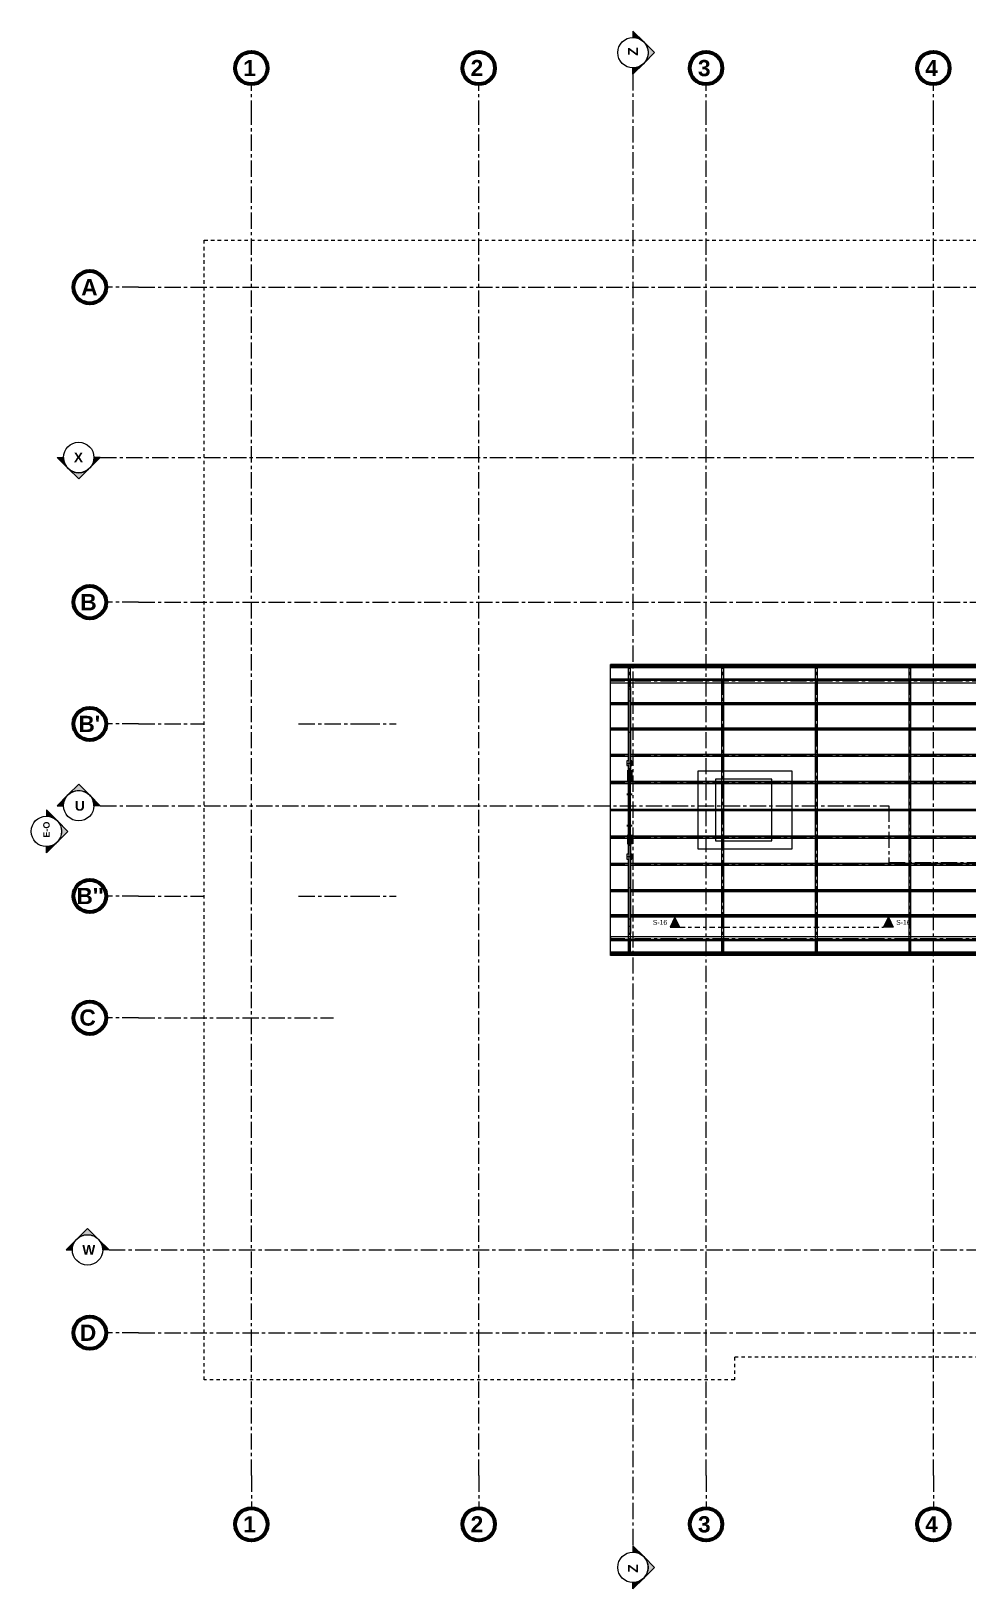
# Model space of a CAD drawing. Header units: inches. Extents: x -19 to 5698, y -728 to 92.
# Drawn here: x 556.3 to 585.14, y -0.44 to 47.54 of the extents above; entities that cross this region are included whole.
import ezdxf

# ---------------------------------------------------------------- set-up
doc = ezdxf.new("R2010")
doc.units = ezdxf.units.IN
doc.header["$MEASUREMENT"] = 0
doc.set_wipeout_variables(frame=1)
for name, pattern in [('Línea Oculta', [0.195611, 0.141111, -0.0545]), ('Oculto', [0.15875, 0.105833, -0.052917]), ('Punto & Raya', [0.65, 0.5, -0.075, 0, -0.075]), ('Punto & Rayas', [0.335139, 0.15875, -0.088194, 0, -0.088194]), ('Wipeout_Contour', [1, 0, -1])]:
    doc.linetypes.add(name, pattern=pattern)
for name, color, linetype in [('02 _ ARQ _ ALB _ Ejes Generales', 251, 'Continuous'), ('08 _ STR _ EXT _ 07 Losa Aligerada', 7, 'Continuous'), ('Acabado - Muros', 7, 'Continuous'), ('Dibujo 2D - General', 7, 'Continuous'), ('Interior - Mobiliario', 7, 'Continuous'), ('Marcador - Alzados', 7, 'Continuous'), ('Marcador - Secciones', 7, 'Continuous')]:
    doc.layers.add(name, color=color, linetype=linetype)
doc.styles.add('Estilo_Generado_1', font='swisseb.ttf')
doc.styles.add('Estilo_Generado_3', font='arial.ttf')

msp = doc.modelspace()

# ---------------------------------------------------------------- hatches: boundary and pattern name
at = {"layer": 'Marcador - Alzados', "linetype": 'Continuous', "lineweight": 13}
for points in [[(556.7683, 23.553), (556.7683, 23.359, -0.1989124), (557.0996, 23.2218)], [(557.0996, 23.2218, -0.4142136), (557.0996, 22.5593), (557.4308, 22.8905)], [(556.7683, 22.228), (557.0996, 22.5593, -0.1989124), (556.7683, 22.4221)]]:
    msp.add_hatch(color=7, dxfattribs=at).paths.add_polyline_path(points)
at = {"layer": 'Marcador - Secciones', "linetype": 'Continuous', "lineweight": 13}
for points in [[(574.8304, 47.5361), (574.8304, 47.342, -0.1989124), (575.1617, 47.2048)], [(575.1617, 47.2048, -0.4142136), (575.1617, 46.5423), (575.4929, 46.8736)], [(574.8304, 46.2111), (575.1617, 46.5423, -0.1989124), (574.8304, 46.4051)], [(557.1021, 34.4067), (557.4333, 34.0755, -0.1989124), (557.2961, 34.4067)], [(557.4333, 34.0755), (557.7646, 33.7442), (558.0958, 34.0755, -0.4142136)], [(558.4271, 34.4067), (558.233, 34.4067, -0.1989124), (558.0958, 34.0755)], [(557.1021, 23.6815), (557.2961, 23.6815, -0.1989124), (557.4333, 24.0128)], [(557.4333, 24.0128, -0.4142136), (558.0958, 24.0128), (557.7646, 24.344)], [(558.4271, 23.6815), (558.0958, 24.0128, -0.1989124), (558.233, 23.6815)], [(557.7051, 10.3331, -0.4142136), (558.3676, 10.3331), (558.0363, 10.6643)], [(557.3738, 10.0018), (557.5679, 10.0018, -0.1989124), (557.7051, 10.3331)], [(558.6988, 10.0018), (558.3676, 10.3331, -0.1989124), (558.5048, 10.0018)], [(574.8304, 0.8878), (574.8304, 0.6938, -0.1989124), (575.1617, 0.5566)], [(575.1617, -0.1059), (575.4929, 0.2253), (575.1617, 0.5566, -0.4142136)], [(574.8304, -0.4372), (575.1617, -0.1059, -0.1989124), (574.8304, -0.2431)]]:
    msp.add_hatch(color=7, dxfattribs=at).paths.add_polyline_path(points)
at = {"layer": 'Marcador - Secciones', "linetype": 'Continuous', "lineweight": 20}
for points in [[(575.974, 19.9456), (576.274, 19.9456), (576.124, 20.2456)], [(582.8437, 19.9456), (582.6937, 20.2456), (582.5437, 19.9456)]]:
    msp.add_hatch(color=152, dxfattribs=at).paths.add_polyline_path(points)

# ---------------------------------------------------------------- linework, layer by layer
at = {"layer": '02 _ ARQ _ ALB _ Ejes Generales', "color": 251, "linetype": 'Punto & Raya', "lineweight": 13, "true_color": 0x636466}
for p, q in [((563.0804, 44.9), (563.0804, 45.9)), ((570.0804, 44.9), (570.0804, 45.9)), ((577.0804, 44.9), (577.0804, 45.9)), ((584.0804, 44.9), (584.0804, 45.9)), ((563.0804, 3.05), (563.0804, 44.9)), ((570.0804, 3.05), (570.0804, 44.9)), ((577.0804, 3.05), (577.0804, 44.9)), ((584.0804, 3.05), (584.0804, 44.9)), ((584.0804, 44.9), (584.0804, 44.9)), ((559.6059, 39.65), (558.6059, 39.65)), ((559.6059, 39.65), (608.3304, 39.65)), ((559.6059, 29.95), (558.6059, 29.95)), ((559.6059, 29.95), (608.3304, 29.95)), ((559.6059, 26.2), (558.6059, 26.2)), ((559.6059, 26.2), (561.6059, 26.2)), ((564.5353, 26.2), (566.5353, 26.2)), ((566.5353, 26.2), (567.5353, 26.2)), ((559.6059, 20.9), (558.6059, 20.9)), ((559.6059, 20.9), (561.6059, 20.9)), ((564.5353, 20.9), (566.5353, 20.9)), ((566.5353, 20.9), (567.5353, 20.9)), ((559.6059, 17.15), (558.6059, 17.15)), ((559.6059, 17.15), (565.6059, 17.15)), ((559.6059, 7.45), (558.6059, 7.45)), ((559.6059, 7.45), (608.3304, 7.45)), ((563.0804, 3.05), (563.0804, 2.05)), ((570.0804, 3.05), (570.0804, 2.05)), ((577.0804, 3.05), (577.0804, 2.05)), ((584.0804, 3.05), (584.0804, 3.05)), ((584.0804, 3.05), (584.0804, 2.05))]:
    msp.add_line(p, q, dxfattribs=at)
at = {"layer": '02 _ ARQ _ ALB _ Ejes Generales', "color": 7, "linetype": 'Continuous', "lineweight": 60}
for centre in [(563.0804, 46.4), (570.0804, 46.4), (577.0804, 46.4), (584.0804, 46.4), (558.1059, 39.65), (558.1059, 29.95), (558.1059, 26.2), (558.1059, 20.9), (558.1059, 17.15), (558.1059, 7.45), (563.0804, 1.55), (570.0804, 1.55), (577.0804, 1.55), (584.0804, 1.55)]:
    msp.add_circle(centre, 0.5, dxfattribs=at)
at = {"layer": '08 _ STR _ EXT _ 07 Losa Aligerada', "color": 7, "linetype": 'Continuous', "lineweight": 18, "flags": 128}
msp.add_lwpolyline([(576.8304, 24.75), (576.8304, 22.35), (579.7304, 22.35), (579.7304, 24.75)], close=True, dxfattribs=at)
at = {"layer": 'Dibujo 2D - General', "color": 7, "linetype": 'Oculto', "lineweight": 13}
msp.add_lwpolyline([(605.3304, 18.1001), (606.6804, 18.1001), (606.6804, 6.7), (577.9591, 6.7), (577.9591, 6), (561.6305, 6), (561.6305, 41.1), (586.8102, 41.1), (586.8102, 40.4), (606.6804, 40.4), (606.6804, 29.7), (605.3305, 29.7)], close=True, dxfattribs=at)
at = {"layer": 'Interior - Mobiliario', "color": 175, "linetype": 'Continuous', "lineweight": 13}
for p, q in [((597.8304, 28.0309), (574.1404, 28.0309)), ((597.8304, 19.0689), (574.1404, 19.0689))]:
    msp.add_line(p, q, dxfattribs=at)
at = {"layer": 'Interior - Mobiliario', "color": 175, "linetype": 'Línea Oculta', "lineweight": 13}
for p, q in [((597.8304, 28.0247), (574.1404, 28.0247)), ((597.8304, 19.0751), (574.1404, 19.0751))]:
    msp.add_line(p, q, dxfattribs=at)
at = {"layer": 'Interior - Mobiliario', "color": 255, "linetype": 'Continuous', "lineweight": 0}
for p, q in [((574.1404, 27.9605), (574.1404, 27.9998)), ((597.7783, 27.9998), (574.1404, 27.9998)), ((574.1404, 27.9296), (574.1404, 27.9605)), ((597.7783, 27.9605), (574.1404, 27.9605)), ((597.7783, 27.9296), (574.1404, 27.9296)), ((574.1404, 27.5418), (574.1404, 27.5833)), ((597.7783, 27.5833), (574.1404, 27.5833)), ((574.1404, 27.4583), (574.1404, 27.5418)), ((597.7783, 27.5418), (574.1404, 27.5418)), ((597.7783, 27.4583), (574.1404, 27.4583)), ((574.1404, 26.8068), (574.1404, 26.8514)), ((597.7783, 26.8514), (574.1404, 26.8514)), ((574.1404, 26.7841), (574.1404, 26.8068)), ((597.7783, 26.8068), (574.1404, 26.8068)), ((597.7783, 26.7841), (574.1404, 26.7841)), ((574.1404, 26.027), (574.1404, 26.0739)), ((597.7783, 26.0739), (574.1404, 26.0739)), ((574.1404, 26.0097), (574.1404, 26.027)), ((597.7783, 26.027), (574.1404, 26.027)), ((597.7783, 26.0097), (574.1404, 26.0097)), ((574.1404, 25.2124), (574.1404, 25.261)), ((597.7783, 25.261), (574.1404, 25.261)), ((574.1404, 25.2007), (574.1404, 25.2124)), ((597.7783, 25.2124), (574.1404, 25.2124)), ((597.7783, 25.2007), (574.1404, 25.2007)), ((574.1404, 24.3742), (574.1404, 24.4239)), ((597.7783, 24.4239), (574.1404, 24.4239)), ((574.1404, 24.3565), (574.1404, 24.3742)), ((597.7783, 24.3742), (574.1404, 24.3742)), ((597.7783, 24.3565), (574.1404, 24.3565)), ((574.1404, 22.7433), (574.1404, 22.7256)), ((597.7783, 22.7433), (574.1404, 22.7433)), ((574.1404, 22.7256), (574.1404, 22.676)), ((597.7783, 22.7256), (574.1404, 22.7256)), ((597.7783, 22.676), (574.1404, 22.676)), ((574.1404, 21.8991), (574.1404, 21.8874)), ((597.7783, 21.8991), (574.1404, 21.8991)), ((574.1404, 21.8874), (574.1404, 21.8388)), ((597.7783, 21.8874), (574.1404, 21.8874)), ((597.7783, 21.8388), (574.1404, 21.8388)), ((574.1404, 21.0902), (574.1404, 21.0728)), ((597.7783, 21.0902), (574.1404, 21.0902)), ((574.1404, 21.0728), (574.1404, 21.0259)), ((597.7783, 21.0728), (574.1404, 21.0728)), ((597.7783, 21.0259), (574.1404, 21.0259)), ((574.1404, 20.3157), (574.1404, 20.293)), ((597.7783, 20.3157), (574.1404, 20.3157)), ((574.1404, 20.293), (574.1404, 20.2485)), ((597.7783, 20.293), (574.1404, 20.293)), ((597.7783, 20.2485), (574.1404, 20.2485)), ((574.1404, 19.6415), (574.1404, 19.558)), ((597.7783, 19.6415), (574.1404, 19.6415)), ((574.1404, 19.558), (574.1404, 19.5165)), ((597.7783, 19.558), (574.1404, 19.558)), ((597.7783, 19.5165), (574.1404, 19.5165)), ((574.1404, 19.1702), (574.1404, 19.1394)), ((597.7783, 19.1702), (574.1404, 19.1702)), ((574.1404, 19.1394), (574.1404, 19.1)), ((597.7783, 19.1394), (574.1404, 19.1394)), ((597.7783, 19.1), (574.1404, 19.1))]:
    msp.add_line(p, q, dxfattribs=at)
at = {"layer": 'Interior - Mobiliario', "color": 251, "linetype": 'Continuous', "lineweight": 13}
for p, q in [((574.1404, 27.9605), (574.1404, 27.9998)), ((597.7783, 27.9998), (574.1404, 27.9998)), ((574.1404, 27.9296), (574.1404, 27.9605)), ((597.7783, 27.9605), (574.1404, 27.9605)), ((597.7783, 27.9296), (574.1404, 27.9296)), ((574.6904, 19.1), (574.6904, 27.9998)), ((574.6904, 27.9998), (574.7404, 27.9998)), ((574.7404, 27.9998), (574.7404, 19.1)), ((577.5704, 19.1), (577.5704, 27.9998)), ((577.5704, 27.9998), (577.6204, 27.9998)), ((577.6204, 27.9998), (577.6204, 19.1)), ((580.4504, 19.1), (580.4504, 27.9998)), ((580.4504, 27.9998), (580.5004, 27.9998)), ((580.5004, 27.9998), (580.5004, 19.1)), ((583.3304, 19.1), (583.3304, 27.9998)), ((583.3304, 27.9998), (583.3804, 27.9998)), ((583.3804, 27.9998), (583.3804, 19.1)), ((574.1404, 27.5418), (574.1404, 27.5833)), ((597.7783, 27.5833), (574.1404, 27.5833)), ((574.1404, 27.4583), (574.1404, 27.5418)), ((597.7783, 27.5418), (574.1404, 27.5418)), ((597.7783, 27.4583), (574.1404, 27.4583)), ((574.1404, 26.8068), (574.1404, 26.8514)), ((597.7783, 26.8514), (574.1404, 26.8514)), ((574.1404, 26.7841), (574.1404, 26.8068)), ((597.7783, 26.8068), (574.1404, 26.8068)), ((597.7783, 26.7841), (574.1404, 26.7841)), ((574.1404, 26.027), (574.1404, 26.0739)), ((597.7783, 26.0739), (574.1404, 26.0739)), ((574.1404, 26.0097), (574.1404, 26.027)), ((597.7783, 26.027), (574.1404, 26.027)), ((597.7783, 26.0097), (574.1404, 26.0097)), ((574.1404, 25.2124), (574.1404, 25.261)), ((597.7783, 25.261), (574.1404, 25.261)), ((574.1404, 25.2007), (574.1404, 25.2124)), ((597.7783, 25.2124), (574.1404, 25.2124)), ((597.7783, 25.2007), (574.1404, 25.2007)), ((574.1404, 24.3742), (574.1404, 24.4239)), ((597.7783, 24.4239), (574.1404, 24.4239)), ((574.1404, 24.3565), (574.1404, 24.3742)), ((597.7783, 24.3742), (574.1404, 24.3742)), ((597.7783, 24.3565), (574.1404, 24.3565)), ((574.1404, 23.5249), (574.1404, 23.5749)), ((574.1404, 23.5749), (597.7783, 23.5749)), ((597.7783, 23.5249), (574.1404, 23.5249)), ((574.1404, 22.7433), (574.1404, 22.7256)), ((597.7783, 22.7433), (574.1404, 22.7433)), ((574.1404, 22.7256), (574.1404, 22.676)), ((597.7783, 22.7256), (574.1404, 22.7256)), ((597.7783, 22.676), (574.1404, 22.676)), ((574.1404, 21.8991), (574.1404, 21.8874)), ((597.7783, 21.8991), (574.1404, 21.8991)), ((574.1404, 21.8874), (574.1404, 21.8388)), ((597.7783, 21.8874), (574.1404, 21.8874)), ((597.7783, 21.8388), (574.1404, 21.8388)), ((574.1404, 21.0902), (574.1404, 21.0728)), ((597.7783, 21.0902), (574.1404, 21.0902)), ((574.1404, 21.0728), (574.1404, 21.0259)), ((597.7783, 21.0728), (574.1404, 21.0728)), ((597.7783, 21.0259), (574.1404, 21.0259)), ((574.1404, 20.3157), (574.1404, 20.293)), ((597.7783, 20.3157), (574.1404, 20.3157)), ((574.1404, 20.293), (574.1404, 20.2485)), ((597.7783, 20.293), (574.1404, 20.293)), ((597.7783, 20.2485), (574.1404, 20.2485)), ((574.1404, 19.6415), (574.1404, 19.558)), ((597.7783, 19.6415), (574.1404, 19.6415)), ((574.1404, 19.558), (574.1404, 19.5165)), ((597.7783, 19.558), (574.1404, 19.558)), ((597.7783, 19.5165), (574.1404, 19.5165)), ((574.1404, 19.1702), (574.1404, 19.1394)), ((597.7783, 19.1702), (574.1404, 19.1702)), ((574.1404, 19.1394), (574.1404, 19.1)), ((597.7783, 19.1394), (574.1404, 19.1394)), ((597.7783, 19.1), (574.1404, 19.1)), ((574.7404, 19.1), (574.6904, 19.1)), ((577.6204, 19.1), (577.5704, 19.1)), ((580.5004, 19.1), (580.4504, 19.1)), ((583.3804, 19.1), (583.3304, 19.1))]:
    msp.add_line(p, q, dxfattribs=at)
at = {"layer": 'Interior - Mobiliario', "color": 251, "linetype": 'Punto & Raya', "lineweight": 13}
for p, q in [((597.7783, 27.9647), (574.1404, 27.9647)), ((574.7154, 19.1), (574.7154, 27.9998)), ((577.5954, 19.1), (577.5954, 27.9998)), ((580.4754, 19.1), (580.4754, 27.9998)), ((583.3554, 19.1), (583.3554, 27.9998)), ((597.7783, 27.5208), (574.1404, 27.5208)), ((597.7783, 26.8177), (574.1404, 26.8177)), ((597.7783, 26.0418), (574.1404, 26.0418)), ((597.7783, 25.2309), (574.1404, 25.2309)), ((597.7783, 24.3902), (574.1404, 24.3902)), ((597.7783, 23.5499), (574.1404, 23.5499)), ((597.7783, 22.7096), (574.1404, 22.7096)), ((597.7783, 21.869), (574.1404, 21.869)), ((597.7783, 21.058), (574.1404, 21.058)), ((597.7783, 20.2821), (574.1404, 20.2821)), ((597.7783, 19.579), (574.1404, 19.579)), ((597.7783, 19.1351), (574.1404, 19.1351))]:
    msp.add_line(p, q, dxfattribs=at)
at = {"layer": 'Interior - Mobiliario', "color": 97, "linetype": 'Punto & Raya', "lineweight": 13}
msp.add_line((597.8304, 23.5499), (574.1404, 23.5499), dxfattribs=at)
at = {"layer": 'Interior - Mobiliario', "color": 175, "linetype": 'Continuous', "lineweight": 13, "flags": 128}
msp.add_lwpolyline([(597.8304, 19.0689), (574.1404, 19.0689), (574.1404, 28.0309), (597.8304, 28.0309)], close=True, dxfattribs=at)
at = {"layer": 'Interior - Mobiliario', "color": 162, "linetype": 'Continuous', "lineweight": 20, "flags": 128}
msp.add_lwpolyline([(577.3704, 24.499), (577.3704, 22.601), (579.1104, 22.601), (579.1104, 24.499)], close=True, dxfattribs=at)
at = {"layer": 'Marcador - Alzados', "color": 7, "linetype": 'Continuous', "lineweight": 13, "flags": 128}
for points in [[(556.7683, 23.553), (556.7683, 23.359, -0.1989124), (557.0996, 23.2218)], [(557.0996, 23.2218, -0.4142136), (557.0996, 22.5593), (557.4308, 22.8905)], [(556.7683, 22.228), (556.7683, 22.4221, 0.1989124), (557.0996, 22.5593)]]:
    msp.add_lwpolyline(points, format="xyb", close=True, dxfattribs=at)
at = {"layer": 'Marcador - Alzados', "color": 7, "linetype": 'Continuous', "lineweight": 13}
msp.add_circle((556.7683, 22.8905), 0.4685, dxfattribs=at)
at = {"layer": 'Marcador - Secciones', "color": 251, "linetype": 'Punto & Raya', "lineweight": 13, "true_color": 0x636466}
for p, q in [((574.8304, 46.2111), (574.8304, 0.8878)), ((558.4271, 34.4067), (609.7007, 34.4067)), ((558.4271, 23.6815), (582.713, 23.6815)), ((582.713, 23.6815), (582.713, 21.9367)), ((582.713, 21.9367), (610.4676, 21.9367)), ((558.6988, 10.0018), (600.1111, 10.0018))]:
    msp.add_line(p, q, dxfattribs=at)
at = {"layer": 'Marcador - Secciones', "color": 251, "linetype": 'Punto & Rayas', "lineweight": 13, "true_color": 0x636466}
msp.add_line((576.274, 19.9456), (582.5437, 19.9456), dxfattribs=at)
at = {"layer": 'Marcador - Secciones', "color": 7, "linetype": 'Continuous', "lineweight": 13, "flags": 128}
for points in [[(574.8304, 47.5361), (574.8304, 47.342, -0.1989124), (575.1617, 47.2048)], [(575.1617, 47.2048, -0.4142136), (575.1617, 46.5423), (575.4929, 46.8736)], [(574.8304, 46.2111), (574.8304, 46.4051, 0.1989124), (575.1617, 46.5423)], [(557.1021, 34.4067), (557.2961, 34.4067, 0.1989124), (557.4333, 34.0755)], [(557.4333, 34.0755, 0.4142136), (558.0958, 34.0755), (557.7646, 33.7442)], [(558.4271, 34.4067), (558.233, 34.4067, -0.1989124), (558.0958, 34.0755)], [(557.1021, 23.6815), (557.2961, 23.6815, -0.1989124), (557.4333, 24.0128)], [(557.4333, 24.0128, -0.4142136), (558.0958, 24.0128), (557.7646, 24.344)], [(558.4271, 23.6815), (558.233, 23.6815, 0.1989124), (558.0958, 24.0128)], [(557.7051, 10.3331, -0.4142136), (558.3676, 10.3331), (558.0363, 10.6643)], [(557.3738, 10.0018), (557.5679, 10.0018, -0.1989124), (557.7051, 10.3331)], [(558.6988, 10.0018), (558.5048, 10.0018, 0.1989124), (558.3676, 10.3331)], [(574.8304, 0.8878), (574.8304, 0.6938, -0.1989124), (575.1617, 0.5566)], [(575.1617, -0.1059, 0.4142136), (575.1617, 0.5566), (575.4929, 0.2253)], [(574.8304, -0.4372), (574.8304, -0.2431, 0.1989124), (575.1617, -0.1059)]]:
    msp.add_lwpolyline(points, format="xyb", close=True, dxfattribs=at)
at = {"layer": 'Marcador - Secciones', "color": 152, "linetype": 'Continuous', "lineweight": 20, "flags": 128}
for points in [[(575.974, 19.9456), (576.274, 19.9456), (576.124, 20.2456)], [(582.8437, 19.9456), (582.5437, 19.9456), (582.6937, 20.2456)]]:
    msp.add_lwpolyline(points, close=True, dxfattribs=at)
at = {"layer": 'Marcador - Secciones', "color": 7, "linetype": 'Continuous', "lineweight": 13}
for centre in [(574.8304, 46.8736), (557.7646, 34.4067), (557.7646, 23.6815), (558.0363, 10.0018), (574.8304, 0.2253)]:
    msp.add_circle(centre, 0.4685, dxfattribs=at)

# ---------------------------------------------------------------- texts
at = {"layer": '02 _ ARQ _ ALB _ Ejes Generales', "color": 7, "lineweight": 30, "char_height": 0.5, "attachment_point": 1, "style": 'Estilo_Generado_1'}
for s, insert in [('\\A1;{\\pql;\\pt0;\\fSwis721 Ex BT|b1|i0|c0|p34;1}', (562.8313, 46.65)), ('\\A1;{\\pql;\\pt0;\\fSwis721 Ex BT|b1|i0|c0|p34;2}', (569.8313, 46.65)), ('\\A1;{\\pql;\\pt0;\\fSwis721 Ex BT|b1|i0|c0|p34;3}', (576.8313, 46.65)), ('\\A1;{\\pql;\\pt0;\\fSwis721 Ex BT|b1|i0|c0|p34;4}', (583.8313, 46.65)), ('\\A1;{\\pql;\\pt0;\\fSwis721 Ex BT|b1|i0|c0|p34;A}', (557.8407, 39.9)), ('\\A1;{\\pql;\\pt0;\\fSwis721 Ex BT|b1|i0|c0|p34;B}', (557.8133, 30.2)), ("\\A1;{\\pql;\\pt0;\\fSwis721 Ex BT|b1|i0|c0|p34;B'}", (557.7539, 26.45)), ("\\A1;{\\pql;\\pt0;\\fSwis721 Ex BT|b1|i0|c0|p34;B''}", (557.6944, 21.15)), ('\\A1;{\\pql;\\pt0;\\fSwis721 Ex BT|b1|i0|c0|p34;C}', (557.7859, 17.4081)), ('\\A1;{\\pql;\\pt0;\\fSwis721 Ex BT|b1|i0|c0|p34;D}', (557.7996, 7.7)), ('\\A1;{\\pql;\\pt0;\\fSwis721 Ex BT|b1|i0|c0|p34;1}', (562.8313, 1.8)), ('\\A1;{\\pql;\\pt0;\\fSwis721 Ex BT|b1|i0|c0|p34;2}', (569.8313, 1.8)), ('\\A1;{\\pql;\\pt0;\\fSwis721 Ex BT|b1|i0|c0|p34;3}', (576.8313, 1.8)), ('\\A1;{\\pql;\\pt0;\\fSwis721 Ex BT|b1|i0|c0|p34;4}', (583.8313, 1.8))]:
    msp.add_mtext(s, dxfattribs=dict(at, insert=insert))
at = {"layer": 'Marcador - Alzados', "color": 5, "lineweight": 35, "insert": (556.8735, 23.1922), "char_height": 0.2, "attachment_point": 9, "rotation": 90, "style": 'Estilo_Generado_1'}
msp.add_mtext('\\A1;{\\pqr;\\pt0;\\fSwis721 Ex BT|b1|i0|c0|p34;E-O}', dxfattribs=at)
at = {"layer": 'Marcador - Secciones', "color": 5, "lineweight": 25, "char_height": 0.3, "rotation": 90, "style": 'Estilo_Generado_1'}
for s, insert, attachment_point in [('\\A1;{\\pqr;\\pt0;\\fSwis721 Ex BT|b1|i0|c0|p34;Z}', (574.9804, 47.0354), 9), ('\\A1;{\\pql;\\pt0;\\fSwis721 Ex BT|b1|i0|c0|p34;Z}', (574.9804, 0.0635), 7)]:
    msp.add_mtext(s, dxfattribs=dict(at, insert=insert, attachment_point=attachment_point))
at = {"layer": 'Marcador - Secciones', "color": 5, "lineweight": 25, "char_height": 0.3, "style": 'Estilo_Generado_1'}
for s, insert, attachment_point in [('\\A1;{\\pql;\\pt0;\\fSwis721 Ex BT|b1|i0|c0|p34;X}', (557.6165, 34.2567), 7), ('\\A1;{\\pqr;\\pt0;\\fSwis721 Ex BT|b1|i0|c0|p34;U}', (557.9497, 23.5237), 9), ('\\A1;{\\pqr;\\pt0;\\fSwis721 Ex BT|b1|i0|c0|p34;W}', (558.2722, 9.8518), 9)]:
    msp.add_mtext(s, dxfattribs=dict(at, insert=insert, attachment_point=attachment_point))
at = {"layer": 'Marcador - Secciones', "color": 152, "lineweight": 20, "char_height": 0.15, "style": 'Estilo_Generado_3'}
for s, insert, attachment_point in [('\\A1;{\\pqr;\\pt0;\\fArial|b0|i0|c0|p34;S-16}', (575.884, 20.0117), 9), ('\\A1;{\\pql;\\pt0;\\fArial|b0|i0|c0|p34;S-16}', (582.9337, 20.0117), 7)]:
    msp.add_mtext(s, dxfattribs=dict(at, insert=insert, attachment_point=attachment_point))

# ---------------------------------------------------------------- next in the draw order: wipeouts: each hides what was drawn before it
at = {"color": 254, "linetype": 'Wipeout_Contour', "lineweight": 0, "ltscale": 19381.455}
msp.add_wipeout([(574.6904, 26.8871), (574.6904, 26.8849), (574.7004, 26.8849), (574.7004, 26.8871)], dxfattribs=at).dxf.layer = 'Acabado - Muros'
at = {"color": 254, "linetype": 'Wipeout_Contour', "lineweight": 0, "ltscale": 19381.425073}
msp.add_wipeout([(574.6904, 25.9249), (574.6904, 25.0649), (574.7004, 25.0649), (574.7004, 25.9249)], dxfattribs=at).dxf.layer = 'Acabado - Muros'
at = {"color": 254, "linetype": 'Wipeout_Contour', "lineweight": 0, "ltscale": 19381.481933}
msp.add_wipeout([(574.7504, 22.1099), (574.7504, 22.4948), (574.7004, 22.4948), (574.7004, 22.1099)], dxfattribs=at).dxf.layer = 'Acabado - Muros'

# ---------------------------------------------------------------- next in the draw order: wipeouts: each hides what was drawn before it
at = {"color": 254, "linetype": 'Wipeout_Contour', "lineweight": 0, "ltscale": 24226.324299}
msp.add_wipeout([(574.6904, 26.9349), (574.6904, 26.8871), (574.7004, 26.8871), (574.7004, 26.9099), (574.7004, 26.9349)], dxfattribs=at).dxf.layer = 'Acabado - Muros'
at = {"color": 254, "linetype": 'Wipeout_Contour', "lineweight": 0, "ltscale": 19381.434131}
msp.add_wipeout([(574.6904, 25.9249), (574.7004, 25.9249), (574.7004, 25.9329), (574.6904, 25.9329)], dxfattribs=at).dxf.layer = 'Acabado - Muros'
at = {"color": 254, "linetype": 'Wipeout_Contour', "lineweight": 0, "ltscale": 33918.454927}
msp.add_wipeout([(574.7004, 24.9149), (574.6904, 24.9149), (574.6904, 24.0549), (574.7404, 24.0549), (574.7404, 24.463), (574.7004, 24.463), (574.7004, 24.7753)], dxfattribs=at).dxf.layer = 'Acabado - Muros'
at = {"color": 254, "linetype": 'Wipeout_Contour', "lineweight": 0, "ltscale": 24226.104078}
msp.add_wipeout([(574.6404, 22.0349), (574.7004, 22.0349), (574.7004, 22.1099), (574.7004, 22.1215), (574.6404, 22.1215)], dxfattribs=at).dxf.layer = 'Acabado - Muros'

# ---------------------------------------------------------------- next in the draw order: linework, layer by layer
at = {"layer": 'Acabado - Muros', "color": 7, "linetype": 'Continuous', "lineweight": 60}
msp.add_line((574.7504, 24.463), (574.7004, 24.463), dxfattribs=at)

# ---------------------------------------------------------------- next in the draw order: wipeouts: each hides what was drawn before it
at = {"color": 254, "linetype": 'Wipeout_Contour', "lineweight": 0, "ltscale": 19381.458435}
msp.add_wipeout([(574.6904, 27.1436), (574.6904, 26.9349), (574.7004, 26.9349), (574.7004, 27.1436)], dxfattribs=at).dxf.layer = 'Acabado - Muros'
at = {"color": 254, "linetype": 'Wipeout_Contour', "lineweight": 0, "ltscale": 24226.297788}
msp.add_wipeout([(574.6904, 25.9749), (574.6904, 25.9329), (574.7004, 25.9329), (574.7004, 25.9499), (574.7004, 25.9749)], dxfattribs=at).dxf.layer = 'Acabado - Muros'
at = {"color": 254, "linetype": 'Wipeout_Contour', "lineweight": 0, "ltscale": 19381.46562}
msp.add_wipeout([(574.6904, 24.0049), (574.6904, 23.0949), (574.7404, 23.0949), (574.7404, 24.0049)], dxfattribs=at).dxf.layer = 'Acabado - Muros'
at = {"color": 254, "linetype": 'Wipeout_Contour', "lineweight": 0, "ltscale": 24227.55406}
msp.add_wipeout([(574.7504, 22.1099), (574.7504, 22.0349), (574.7904, 22.0349), (574.7904, 22.1215), (574.7504, 22.1215)], dxfattribs=at).dxf.layer = 'Acabado - Muros'

# ---------------------------------------------------------------- next in the draw order: hatches: boundary and pattern name
at = {"layer": 'Acabado - Muros', "linetype": 'Continuous', "lineweight": 0}
msp.add_hatch(color=254, dxfattribs=at).paths.add_polyline_path([(574.7404, 24.0549), (574.6904, 24.0549), (574.6904, 24.0049), (574.7404, 24.0049)])
at = {"layer": 'Acabado - Muros', "linetype": 'Continuous', "lineweight": 9}
msp.add_hatch(color=250, dxfattribs=at).paths.add_polyline_path([(574.7104, 24.463), (574.7104, 24.0549), (574.7204, 24.0549), (574.7204, 24.463)])

# ---------------------------------------------------------------- next in the draw order: linework, layer by layer
at = {"layer": 'Acabado - Muros', "color": 7, "linetype": 'Continuous', "lineweight": 60}
for p, q in [((574.6904, 24.0549), (574.6904, 24.0049)), ((574.7404, 24.0549), (574.6904, 24.0549)), ((574.7404, 24.0049), (574.6904, 24.0049)), ((574.7404, 24.0549), (574.7404, 24.0049))]:
    msp.add_line(p, q, dxfattribs=at)
at = {"layer": 'Acabado - Muros', "color": 7, "linetype": 'Continuous', "lineweight": 13, "flags": 128}
msp.add_lwpolyline([(574.7104, 24.463), (574.7204, 24.463), (574.7204, 24.0549), (574.7104, 24.0549)], close=True, dxfattribs=at)
at = {"layer": 'Acabado - Muros', "color": 251, "linetype": 'Continuous', "lineweight": 13, "flags": 128}
msp.add_lwpolyline([(574.7404, 24.0549), (574.7404, 24.463)], dxfattribs=at)

# ---------------------------------------------------------------- next in the draw order: wipeouts: each hides what was drawn before it
at = {"color": 254, "linetype": 'Wipeout_Contour', "lineweight": 0, "ltscale": 19381.461714}
msp.add_wipeout([(574.6904, 27.1436), (574.7004, 27.1436), (574.7004, 27.2293), (574.6904, 27.2293)], dxfattribs=at).dxf.layer = 'Acabado - Muros'
at = {"color": 254, "linetype": 'Wipeout_Contour', "lineweight": 0, "ltscale": 19381.259182}
msp.add_wipeout([(574.6404, 22.1849), (574.6404, 22.1215), (574.7004, 22.1215), (574.7004, 22.1849)], dxfattribs=at).dxf.layer = 'Acabado - Muros'

# ---------------------------------------------------------------- next in the draw order: wipeouts: each hides what was drawn before it
at = {"color": 254, "linetype": 'Wipeout_Contour', "lineweight": 0, "ltscale": 19381.584659}
msp.add_wipeout([(574.7504, 27.2857), (574.7504, 27.3499), (574.7004, 27.3499), (574.7004, 27.2857)], dxfattribs=at).dxf.layer = 'Acabado - Muros'
at = {"color": 254, "linetype": 'Wipeout_Contour', "lineweight": 0, "ltscale": 19381.659178}
msp.add_wipeout([(574.7504, 22.1849), (574.7504, 22.1215), (574.7904, 22.1215), (574.7904, 22.1849)], dxfattribs=at).dxf.layer = 'Acabado - Muros'

# ---------------------------------------------------------------- next in the draw order: wipeouts: each hides what was drawn before it
at = {"color": 254, "linetype": 'Wipeout_Contour', "lineweight": 0, "ltscale": 19381.579732}
msp.add_wipeout([(574.7504, 26.9099), (574.7504, 27.2857), (574.7004, 27.2857), (574.7004, 26.9099)], dxfattribs=at).dxf.layer = 'Acabado - Muros'
at = {"color": 254, "linetype": 'Wipeout_Contour', "lineweight": 0, "ltscale": 19381.469815}
msp.add_wipeout([(574.7504, 21.1499), (574.7504, 22.1099), (574.7004, 22.1099), (574.7004, 21.1499)], dxfattribs=at).dxf.layer = 'Acabado - Muros'

# ---------------------------------------------------------------- next in the draw order: linework, layer by layer
at = {"layer": 'Acabado - Muros', "color": 251, "linetype": 'Continuous', "lineweight": 13, "flags": 128}
for points in [[(574.7004, 27.3499), (574.7504, 27.3499)], [(574.7004, 27.2293), (574.6904, 27.2293)], [(574.7004, 27.2857), (574.7504, 27.2857)]]:
    msp.add_lwpolyline(points, dxfattribs=at)

# ---------------------------------------------------------------- next in the draw order: wipeouts: each hides what was drawn before it
at = {"color": 254, "linetype": 'Wipeout_Contour', "lineweight": 0, "ltscale": 19381.565052}
msp.add_wipeout([(574.7504, 25.9499), (574.7504, 26.9099), (574.7004, 26.9099), (574.7004, 25.9499)], dxfattribs=at).dxf.layer = 'Acabado - Muros'
at = {"color": 254, "linetype": 'Wipeout_Contour', "lineweight": 0, "ltscale": 24226.181827}
msp.add_wipeout([(574.6904, 21.168), (574.6904, 21.1249), (574.7004, 21.1249), (574.7004, 21.1499), (574.7004, 21.168)], dxfattribs=at).dxf.layer = 'Acabado - Muros'

# ---------------------------------------------------------------- next in the draw order: linework, layer by layer
at = {"layer": 'Acabado - Muros', "color": 251, "linetype": 'Continuous', "lineweight": 13, "flags": 128}
for points in [[(574.6904, 27.2293), (574.6904, 27.1436)], [(574.6904, 27.1436), (574.7004, 27.1436)]]:
    msp.add_lwpolyline(points, dxfattribs=at)

# ---------------------------------------------------------------- next in the draw order: wipeouts: each hides what was drawn before it
at = {"color": 254, "linetype": 'Wipeout_Contour', "lineweight": 0, "ltscale": 19381.544483}
msp.add_wipeout([(574.7504, 24.9899), (574.7504, 25.9499), (574.7004, 25.9499), (574.7004, 24.9899)], dxfattribs=at).dxf.layer = 'Acabado - Muros'
at = {"color": 254, "linetype": 'Wipeout_Contour', "lineweight": 0, "ltscale": 19381.341622}
msp.add_wipeout([(574.6904, 21.1749), (574.6904, 21.168), (574.7004, 21.168), (574.7004, 21.1749)], dxfattribs=at).dxf.layer = 'Acabado - Muros'

# ---------------------------------------------------------------- next in the draw order: wipeouts: each hides what was drawn before it
at = {"color": 254, "linetype": 'Wipeout_Contour', "lineweight": 0, "ltscale": 19381.44513}
msp.add_wipeout([(574.6904, 26.8849), (574.6904, 25.9749), (574.7004, 25.9749), (574.7004, 26.8849)], dxfattribs=at).dxf.layer = 'Acabado - Muros'
at = {"color": 254, "linetype": 'Wipeout_Contour', "lineweight": 0, "ltscale": 19381.532185}
msp.add_wipeout([(574.7504, 24.7753), (574.7504, 24.9899), (574.7004, 24.9899), (574.7004, 24.7753)], dxfattribs=at).dxf.layer = 'Acabado - Muros'
at = {"color": 254, "linetype": 'Wipeout_Contour', "lineweight": 0, "ltscale": 19381.45305}
msp.add_wipeout([(574.7504, 20.1899), (574.7504, 21.1499), (574.7004, 21.1499), (574.7004, 20.1899)], dxfattribs=at).dxf.layer = 'Acabado - Muros'

# ---------------------------------------------------------------- next in the draw order: linework, layer by layer
at = {"layer": 'Acabado - Muros', "color": 251, "linetype": 'Continuous', "lineweight": 13, "flags": 128}
for points in [[(574.6904, 26.9349), (574.6904, 27.1436)], [(574.6904, 26.9349), (574.6904, 26.8871), (574.6904, 26.8849)], [(574.7004, 26.9349), (574.6904, 26.9349)], [(574.6904, 26.8871), (574.7004, 26.8871)], [(574.6904, 25.9749), (574.6904, 26.8849)], [(574.6904, 26.8849), (574.7004, 26.8849)], [(574.7004, 26.9099), (574.7504, 26.9099)], [(574.6904, 25.9749), (574.6904, 25.9329), (574.6904, 25.9249)], [(574.7004, 25.9749), (574.6904, 25.9749)], [(574.6904, 25.9329), (574.7004, 25.9329)], [(574.6904, 25.9249), (574.7004, 25.9249)], [(574.7004, 25.9499), (574.7504, 25.9499)]]:
    msp.add_lwpolyline(points, dxfattribs=at)

# ---------------------------------------------------------------- next in the draw order: wipeouts: each hides what was drawn before it
at = {"color": 254, "linetype": 'Wipeout_Contour', "lineweight": 0, "ltscale": 19381.713504}
msp.add_wipeout([(574.7504, 24.9149), (574.7904, 24.9149), (574.7904, 24.9792), (574.7504, 24.9792)], dxfattribs=at).dxf.layer = 'Acabado - Muros'
at = {"color": 254, "linetype": 'Wipeout_Contour', "lineweight": 0, "ltscale": 19381.349431}
msp.add_wipeout([(574.6904, 22.0349), (574.6904, 21.1749), (574.7004, 21.1749), (574.7004, 22.0349)], dxfattribs=at).dxf.layer = 'Acabado - Muros'
at = {"color": 254, "linetype": 'Wipeout_Contour', "lineweight": 0, "ltscale": 24226.161105}
msp.add_wipeout([(574.6904, 20.2136), (574.6904, 20.1649), (574.7004, 20.1649), (574.7004, 20.1899), (574.7004, 20.2136)], dxfattribs=at).dxf.layer = 'Acabado - Muros'

# ---------------------------------------------------------------- next in the draw order: wipeouts: each hides what was drawn before it
at = {"color": 254, "linetype": 'Wipeout_Contour', "lineweight": 0, "ltscale": 19381.313509}
msp.add_wipeout([(574.6404, 24.9149), (574.7004, 24.9149), (574.7004, 24.9792), (574.6404, 24.9792)], dxfattribs=at).dxf.layer = 'Acabado - Muros'
at = {"color": 254, "linetype": 'Wipeout_Contour', "lineweight": 0, "ltscale": 33918.390883}
msp.add_wipeout([(574.6904, 23.0449), (574.6904, 22.1849), (574.7004, 22.1849), (574.7004, 22.4948), (574.7004, 22.7871), (574.7404, 22.7871), (574.7404, 23.0449)], dxfattribs=at).dxf.layer = 'Acabado - Muros'
at = {"color": 254, "linetype": 'Wipeout_Contour', "lineweight": 0, "ltscale": 19381.325266}
msp.add_wipeout([(574.6904, 20.2149), (574.6904, 20.2136), (574.7004, 20.2136), (574.7004, 20.2149)], dxfattribs=at).dxf.layer = 'Acabado - Muros'

# ---------------------------------------------------------------- next in the draw order: hatches: boundary and pattern name
at = {"layer": 'Acabado - Muros', "linetype": 'Continuous', "lineweight": 9}
for points in [[(574.7104, 24.0049), (574.7104, 23.0949), (574.7204, 23.0949), (574.7204, 24.0049)], [(574.7104, 23.0449), (574.7104, 22.7871), (574.7204, 22.7871), (574.7204, 23.0449)]]:
    msp.add_hatch(color=250, dxfattribs=at).paths.add_polyline_path(points)
at = {"layer": 'Acabado - Muros', "linetype": 'Continuous', "lineweight": 0}
for points in [[(574.7404, 23.0949), (574.6904, 23.0949), (574.6904, 23.0449), (574.7404, 23.0449)], [(574.7504, 22.7871), (574.7004, 22.7871), (574.7004, 22.4948), (574.7504, 22.4948)]]:
    msp.add_hatch(color=254, dxfattribs=at).paths.add_polyline_path(points)

# ---------------------------------------------------------------- next in the draw order: linework, layer by layer
at = {"layer": 'Acabado - Muros', "color": 7, "linetype": 'Continuous', "lineweight": 60}
for p, q in [((574.6904, 23.0949), (574.6904, 23.0449)), ((574.7404, 23.0949), (574.6904, 23.0949)), ((574.7404, 23.0449), (574.6904, 23.0449)), ((574.7404, 23.0949), (574.7404, 23.0449)), ((574.7004, 22.7871), (574.7004, 22.4948)), ((574.7504, 22.7871), (574.7004, 22.7871)), ((574.7504, 22.7871), (574.7504, 22.4948)), ((574.7504, 22.4948), (574.7004, 22.4948))]:
    msp.add_line(p, q, dxfattribs=at)
at = {"layer": 'Acabado - Muros', "color": 251, "linetype": 'Continuous', "lineweight": 13, "flags": 128}
for points in [[(574.6904, 23.0949), (574.6904, 24.0049)], [(574.7404, 23.0949), (574.7404, 24.0049)], [(574.6904, 22.1849), (574.6904, 23.0449)], [(574.7404, 22.7871), (574.7404, 23.0449)], [(574.6404, 22.1849), (574.6404, 22.1215), (574.6404, 22.0349)], [(574.7004, 22.1849), (574.6404, 22.1849)], [(574.6404, 22.1215), (574.7004, 22.1215)], [(574.7504, 22.1099), (574.7004, 22.1099)], [(574.7904, 22.1849), (574.7504, 22.1849)], [(574.7504, 22.1215), (574.7904, 22.1215)], [(574.7904, 22.0349), (574.7904, 22.1215), (574.7904, 22.1849)], [(574.6404, 22.0349), (574.7004, 22.0349)], [(574.7504, 22.0349), (574.7904, 22.0349)]]:
    msp.add_lwpolyline(points, dxfattribs=at)
at = {"layer": 'Acabado - Muros', "color": 7, "linetype": 'Continuous', "lineweight": 13, "flags": 128}
for points in [[(574.7104, 24.0049), (574.7204, 24.0049), (574.7204, 23.0949), (574.7104, 23.0949)], [(574.7104, 23.0449), (574.7204, 23.0449), (574.7204, 22.7871), (574.7104, 22.7871)]]:
    msp.add_lwpolyline(points, close=True, dxfattribs=at)

# ---------------------------------------------------------------- next in the draw order: wipeouts: each hides what was drawn before it
at = {"color": 254, "linetype": 'Wipeout_Contour', "lineweight": 0, "ltscale": 24226.171721}
msp.add_wipeout([(574.6404, 25.0649), (574.6404, 24.9792), (574.7004, 24.9792), (574.7004, 24.9899), (574.7004, 25.0649)], dxfattribs=at).dxf.layer = 'Acabado - Muros'
at = {"color": 254, "linetype": 'Wipeout_Contour', "lineweight": 0, "ltscale": 19381.442987}
msp.add_wipeout([(574.7504, 19.9641), (574.7504, 20.1899), (574.7004, 20.1899), (574.7004, 19.9641)], dxfattribs=at).dxf.layer = 'Acabado - Muros'

# ---------------------------------------------------------------- next in the draw order: wipeouts: each hides what was drawn before it
at = {"color": 254, "linetype": 'Wipeout_Contour', "lineweight": 0, "ltscale": 24227.6217}
msp.add_wipeout([(574.7504, 24.9792), (574.7904, 24.9792), (574.7904, 25.0649), (574.7504, 25.0649), (574.7504, 24.9899)], dxfattribs=at).dxf.layer = 'Acabado - Muros'
at = {"color": 254, "linetype": 'Wipeout_Contour', "lineweight": 0, "ltscale": 19381.323934}
msp.add_wipeout([(574.6904, 20.1649), (574.6904, 20.103), (574.7004, 20.103), (574.7004, 20.1649)], dxfattribs=at).dxf.layer = 'Acabado - Muros'

# ---------------------------------------------------------------- next in the draw order: hatches: boundary and pattern name
at = {"layer": 'Acabado - Muros', "linetype": 'Continuous', "lineweight": 0}
msp.add_hatch(color=254, dxfattribs=at).paths.add_polyline_path([(574.7504, 24.463), (574.7504, 24.7753), (574.7004, 24.7753), (574.7004, 24.463)])

# ---------------------------------------------------------------- next in the draw order: linework, layer by layer
at = {"layer": 'Acabado - Muros', "color": 7, "linetype": 'Continuous', "lineweight": 60}
for p, q in [((574.7004, 24.7753), (574.7004, 24.463)), ((574.7504, 24.7753), (574.7004, 24.7753)), ((574.7504, 24.7753), (574.7504, 24.463))]:
    msp.add_line(p, q, dxfattribs=at)
at = {"layer": 'Acabado - Muros', "color": 251, "linetype": 'Continuous', "lineweight": 13, "flags": 128}
for points in [[(574.7004, 27.3499), (574.7004, 27.2857), (574.7004, 26.9099), (574.7004, 25.9499), (574.7004, 24.9899), (574.7004, 24.7753)], [(574.7504, 27.3499), (574.7504, 27.2857), (574.7504, 26.9099), (574.7504, 25.9499), (574.7504, 24.9899), (574.7504, 24.7753)], [(574.6904, 25.0649), (574.6904, 25.9249)], [(574.6404, 25.0649), (574.6404, 24.9792), (574.6404, 24.9149)], [(574.7004, 25.0649), (574.6404, 25.0649)], [(574.6404, 24.9792), (574.7004, 24.9792)], [(574.7004, 24.9899), (574.7504, 24.9899)], [(574.7904, 25.0649), (574.7504, 25.0649)], [(574.7504, 24.9792), (574.7904, 24.9792)], [(574.7904, 24.9149), (574.7904, 24.9792), (574.7904, 25.0649)], [(574.6404, 24.9149), (574.7004, 24.9149)], [(574.6904, 24.0549), (574.6904, 24.9149)], [(574.7504, 24.9149), (574.7904, 24.9149)]]:
    msp.add_lwpolyline(points, dxfattribs=at)

# ---------------------------------------------------------------- next in the draw order: wipeouts: each hides what was drawn before it
at = {"color": 254, "linetype": 'Wipeout_Contour', "lineweight": 0, "ltscale": 19381.322731}
msp.add_wipeout([(574.6904, 20.103), (574.6904, 20.0196), (574.7004, 20.0196), (574.7004, 20.103)], dxfattribs=at).dxf.layer = 'Acabado - Muros'

# ---------------------------------------------------------------- next in the draw order: wipeouts: each hides what was drawn before it
at = {"color": 254, "linetype": 'Wipeout_Contour', "lineweight": 0, "ltscale": 19381.333127}
msp.add_wipeout([(574.6904, 21.1249), (574.6904, 20.2149), (574.7004, 20.2149), (574.7004, 21.1249)], dxfattribs=at).dxf.layer = 'Acabado - Muros'
at = {"color": 254, "linetype": 'Wipeout_Contour', "lineweight": 0, "ltscale": 19381.43936}
msp.add_wipeout([(574.7504, 19.75), (574.7504, 19.9641), (574.7004, 19.9641), (574.7004, 19.75)], dxfattribs=at).dxf.layer = 'Acabado - Muros'

# ---------------------------------------------------------------- next in the draw order: linework, layer by layer
at = {"layer": 'Acabado - Muros', "color": 251, "linetype": 'Continuous', "lineweight": 13, "flags": 128}
for points in [[(574.7004, 22.4948), (574.7004, 22.1099), (574.7004, 21.1499), (574.7004, 20.1899), (574.7004, 19.9641), (574.7004, 19.75)], [(574.7504, 22.4948), (574.7504, 22.1099), (574.7504, 21.1499), (574.7504, 20.1899), (574.7504, 19.9641), (574.7504, 19.75)], [(574.6904, 21.1749), (574.6904, 22.0349)], [(574.6904, 21.1749), (574.6904, 21.168), (574.6904, 21.1249)], [(574.7004, 21.1749), (574.6904, 21.1749)], [(574.6904, 21.168), (574.7004, 21.168)], [(574.6904, 20.2149), (574.6904, 21.1249)], [(574.6904, 21.1249), (574.7004, 21.1249)], [(574.7504, 21.1499), (574.7004, 21.1499)], [(574.6904, 20.2149), (574.6904, 20.2136), (574.6904, 20.1649)], [(574.7004, 20.2149), (574.6904, 20.2149)], [(574.6904, 20.2136), (574.7004, 20.2136)], [(574.6904, 20.103), (574.6904, 20.1649)], [(574.6904, 20.1649), (574.7004, 20.1649)], [(574.7504, 20.1899), (574.7004, 20.1899)], [(574.7004, 20.103), (574.6904, 20.103)], [(574.6904, 20.103), (574.6904, 20.0196)], [(574.6904, 20.0196), (574.7004, 20.0196)], [(574.7504, 19.9641), (574.7004, 19.9641)], [(574.7504, 19.75), (574.7004, 19.75)]]:
    msp.add_lwpolyline(points, dxfattribs=at)

doc.saveas('drawing.dxf')
